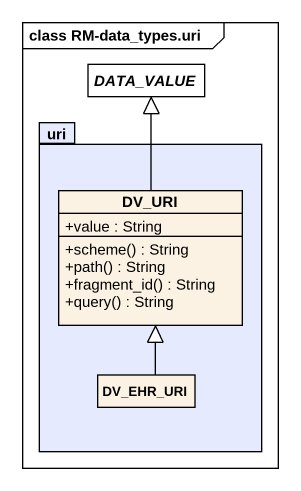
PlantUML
@startuml
mainframe class RM-data_types.uri
hide circle
hide empty members
skinparam classAttributeIconSize 0
abstract class DATA_VALUE #FFFFFF
package uri #E5EAFF {
  class DV_URI {
    +value : String
    +scheme() : String
    +path() : String
    +fragment_id() : String
    +query() : String
  }
  class DV_EHR_URI
}
DV_URI -up-|> DATA_VALUE
DV_EHR_URI -up-|> DV_URI
@enduml
